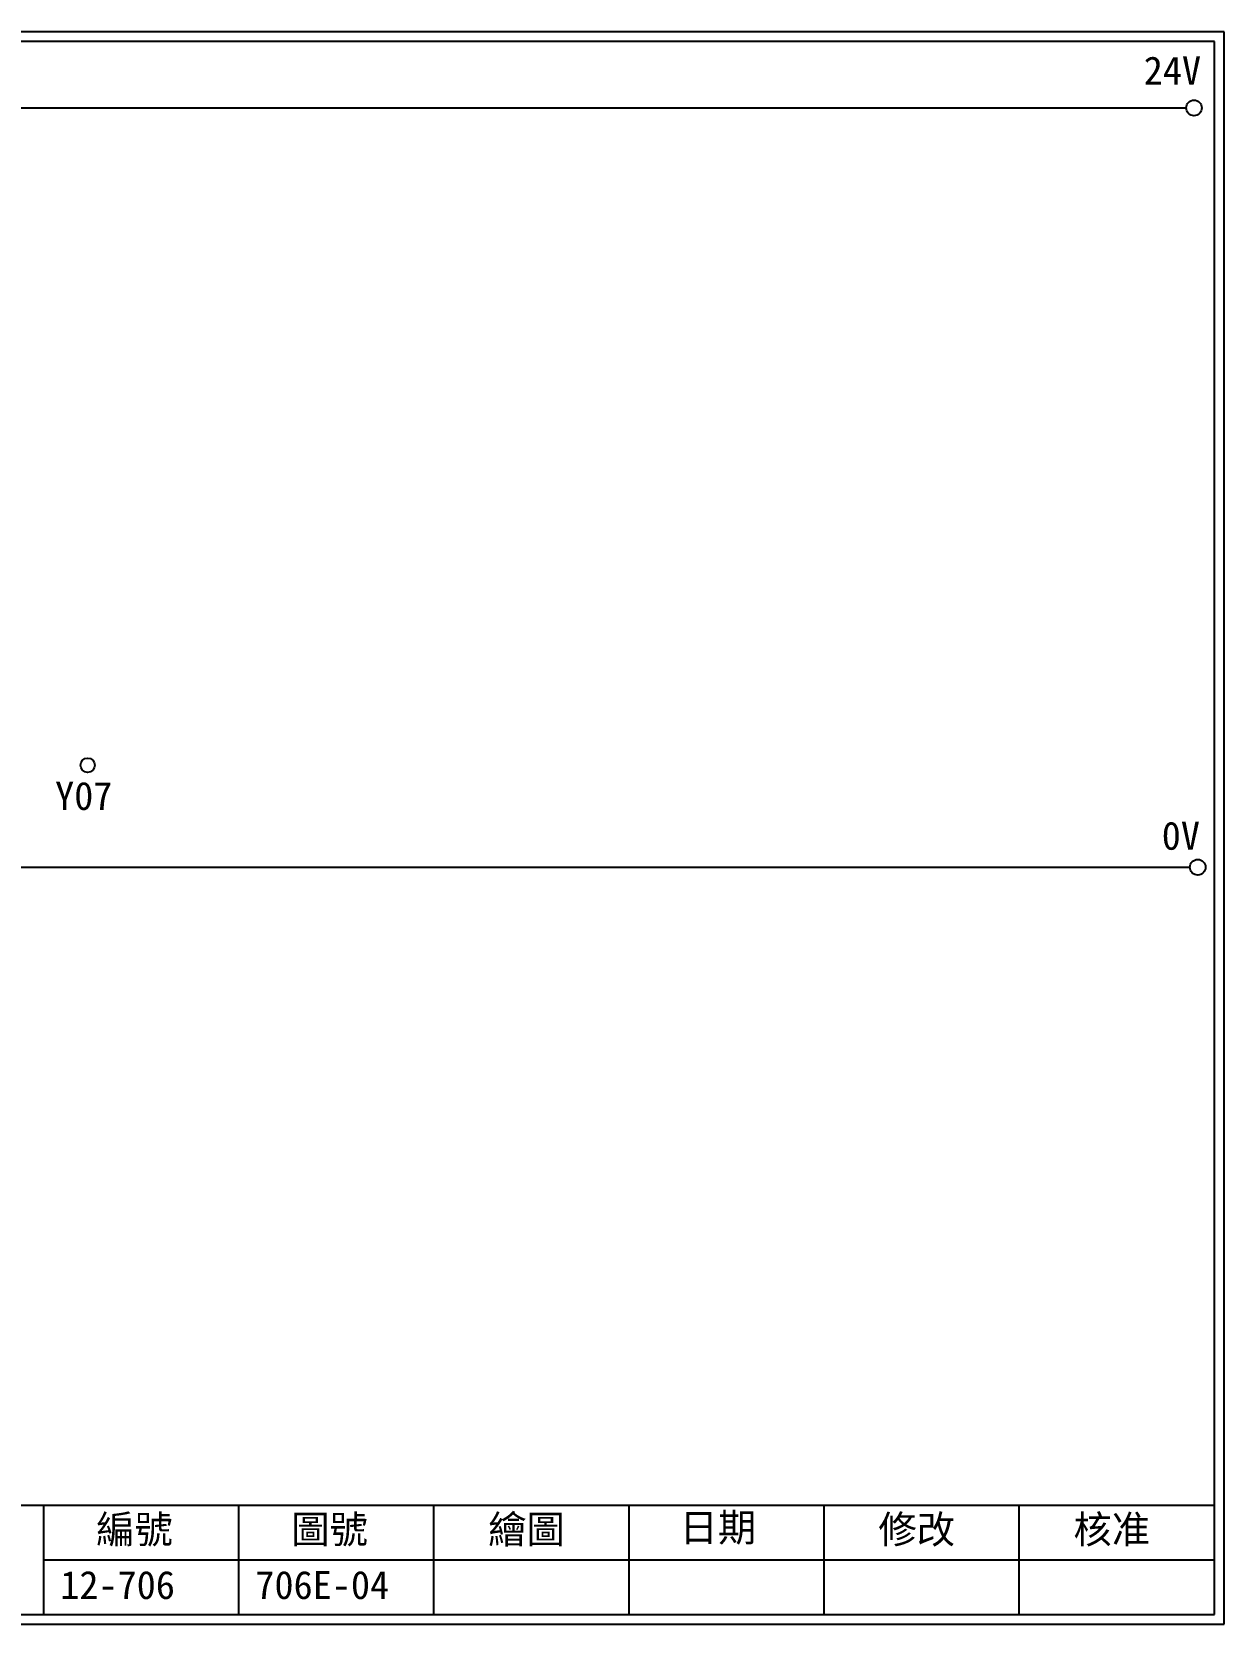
# Model space of a CAD drawing. Extents: x 834 to 1121, y 334 to 538.
# Drawn here: x 968.2 to 1121, y 333.6 to 537.6 of the extents above; entities that cross this region are included whole.
import ezdxf

# ---------------------------------------------------------------- set-up
doc = ezdxf.new("R2010")
doc.units = 0
doc.layers.get('0').update_dxf_attribs({"linetype": 'CONTINUOUS'})
doc.layers.add('圖框層', color=7, linetype='CONTINUOUS')
doc.layers.add('標尺寸層', color=3, linetype='CONTINUOUS')
doc.styles.add('STSL', font='KAIU.TTF')

msp = doc.modelspace()

# ---------------------------------------------------------------- linework, layer by layer
for centre in [(1117.09, 527.87), (1117.58, 430.61)]:
    msp.add_circle(centre, 1)
at = {"layer": '圖框層', "color": 7}
for p, q in [((1120.96, 537.62), (833.96, 537.62)), ((1120.96, 333.65), (1120.96, 537.62)), ((1119.71, 536.37), (835.21, 536.37)), ((1119.71, 334.9), (1119.71, 536.37)), ((835.21, 348.9), (1119.71, 348.9)), ((969.71, 334.9), (969.71, 348.9)), ((994.71, 334.9), (994.71, 348.9)), ((1019.71, 334.9), (1019.71, 348.9)), ((1044.71, 334.9), (1044.71, 348.9)), ((1069.71, 334.9), (1069.71, 348.9)), ((1094.71, 334.9), (1094.71, 348.9)), ((969.71, 341.9), (1119.71, 341.9)), ((835.21, 334.9), (1119.71, 334.9)), ((833.96, 333.65), (1120.96, 333.65))]:
    msp.add_line(p, q, dxfattribs=at)
at = {"layer": '標尺寸層', "color": 7}
for p, q in [((838.5, 527.87), (1116.09, 527.87)), ((838.7, 430.61), (1116.58, 430.61))]:
    msp.add_line(p, q, dxfattribs=at)
msp.add_circle((975.33, 443.68), 0.92, dxfattribs=at)

# ---------------------------------------------------------------- texts
at = {"layer": '圖框層', "color": 4, "style": 'STSL'}
for s, p in [('24V', (1110.65, 530.87)), ('Y07', (971.16, 437.95)), ('0V', (1112.96, 432.85)), ('編號', (976.42, 343.99)), ('圖號', (1001.42, 343.99)), ('繪圖', (1026.65, 343.99)), ('日期', (1051.18, 344.23)), ('修改', (1076.65, 343.99)), ('核准', (1101.65, 343.99)), ('12-706', (971.82, 336.87)), ('706E-04', (996.82, 336.87))]:
    msp.add_text(s, height=3.6, dxfattribs=at).set_placement(p)

doc.saveas('drawing.dxf')
